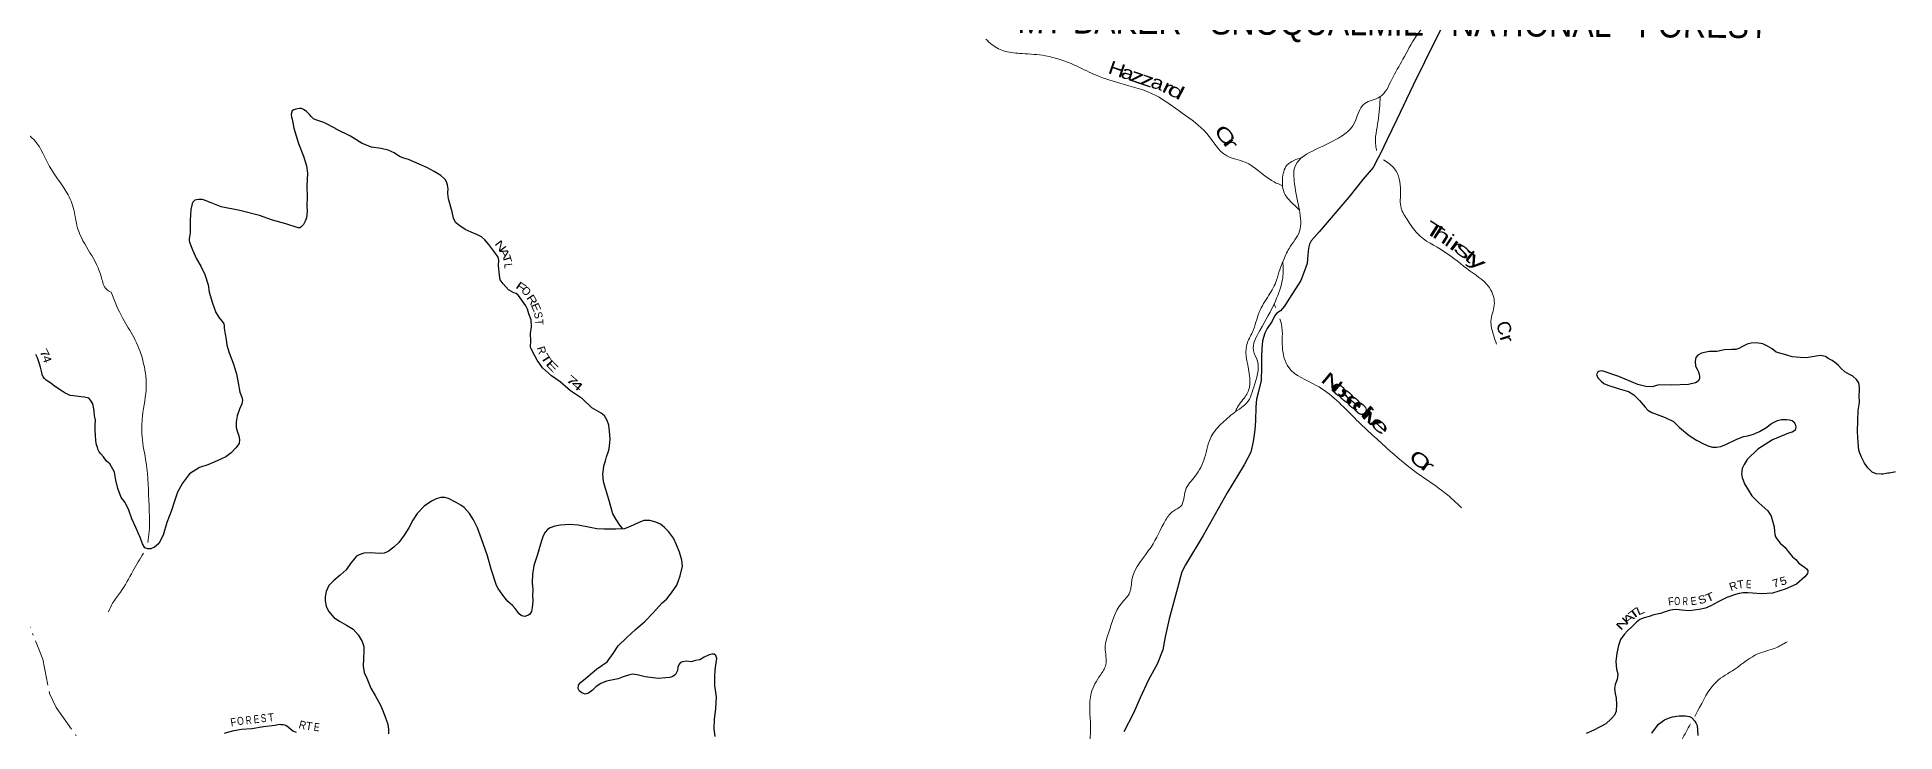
# Model space of a CAD drawing. Header units: feet. Extents: x -252966 to 4, y -183309 to 1368.
# Drawn here: x -188878 to -161025, y -162637 to -152218 of the extents above; entities that cross this region are included whole.
import ezdxf
from ezdxf.enums import TextEntityAlignment as Align

# ---------------------------------------------------------------- set-up
doc = ezdxf.new("R2010")
doc.units = ezdxf.units.FT
doc.header["$LTSCALE"] = 80
doc.linetypes.add('DOT_DASHED', pattern=[7.7, 5, -1.2, 0.3, -1.2])
for name, color, linetype, lineweight in [('29', 7, 'Continuous', 25), ('30', 7, 'Continuous', 35), ('39', 7, 'Continuous', 13), ('41', 7, 'Continuous', 13), ('44', 7, 'DOT_DASHED', 13)]:
    doc.layers.add(name, color=color, linetype=linetype, lineweight=lineweight)

msp = doc.modelspace()

# ---------------------------------------------------------------- linework, layer by layer
at = {"layer": '29'}
for points in [[(-167730.18, -151909.63), (-167908.79, -152247.39), (-168246.28, -152937.47), (-168491.32, -153452.72), (-168641.18, -153763.01), (-168729.95, -153952.02), (-168773.89, -154027.42), (-168847.53, -154170.52), (-169002.37, -154351.89), (-169213.37, -154616.41), (-169657.26, -155136.88), (-169729.52, -155221.65), (-169776.9, -155272.82), (-169802.21, -155324.52), (-169815.58, -155380.55), (-169823.98, -155480.96), (-169835.09, -155611.5), (-169890.87, -155763.08), (-169929.5, -155868.8), (-170010.74, -155993.6), (-170112.75, -156148.09), (-170178.22, -156254.45), (-170237.52, -156319.98), (-170288.36, -156359.14), (-170320.21, -156394.88), (-170359.43, -156478.15), (-170436.22, -156584.95), (-170472.09, -156658.53), (-170504.89, -156772.44), (-170517.83, -156894.89), (-170520.35, -157001.48), (-170520.28, -157168.52)], [(-184396.83, -153595.2), (-184581.11, -153497.17), (-184699.79, -153458.38), (-184734.34, -153441.11), (-184770, -153410.02), (-184795.06, -153377.25), (-184841.35, -153335.01), (-184858.9, -153320.31), (-184881.92, -153300.69), (-184916.25, -153288.2), (-184943.19, -153288.31), (-184997.88, -153295.83), (-185028.26, -153307.16), (-185052.41, -153321.08), (-185063.51, -153354.6), (-185069.58, -153377.25), (-185065.64, -153419.61), (-185056.2, -153449.04), (-185030.77, -153582.81), (-184957.9, -153811.99), (-184882.17, -154005.01), (-184837.4, -154148.99), (-184825.88, -154255.93), (-184832.45, -154448.96), (-184830.43, -154618.06), (-184835.48, -154746.73), (-184827.49, -154833.46), (-184837.8, -154929.8), (-184857.37, -154979.68), (-184886.32, -155029.24), (-184923.38, -155068.59), (-184941.62, -155077.98), (-184963.7, -155075.65)], [(-180094.9, -159593.5), (-180143.25, -159538.01), (-180197.47, -159454.18), (-180245.53, -159364.46), (-180306.69, -159149.65), (-180351.37, -159001.66), (-180386.78, -158886.08), (-180393.28, -158821.53), (-180398.01, -158767.08), (-180384.45, -158703.01), (-180379.16, -158648.8), (-180355.28, -158572.91), (-180339.76, -158510.9), (-180316.08, -158443.06), (-180302.8, -158391.06), (-180292.69, -158302.76), (-180287.25, -158242.52), (-180296.57, -158127.58), (-180307.55, -158037.84), (-180330.88, -157965.75), (-180371.53, -157897.41), (-180421.46, -157855.28), (-180561.28, -157777), (-180700.62, -157642.8), (-180882.43, -157521.65), (-181035.87, -157389.11), (-181168.24, -157299.35), (-181299.8, -157175.39), (-181379.39, -157060.76), (-181417.99, -156995.42), (-181477.78, -156884.79), (-181479.05, -156861.11), (-181475, -156774.67), (-181478.35, -156661.9), (-181465.94, -156561.58), (-181471.54, -156458.81), (-181505.56, -156369.43), (-181526.15, -156299.68), (-181548.85, -156247.63), (-181601.35, -156175.91), (-181643.17, -156110.88), (-181665.51, -156087.82), (-181697.78, -156062.51), (-181730.85, -156050), (-181812.2, -156009.78), (-181890.31, -155917.32), (-181933.02, -155855.9), (-181945.44, -155787.18), (-181962.18, -155645.9), (-181955.22, -155563.22), (-181967.16, -155516.98), (-182031.32, -155428.88), (-182107.23, -155328.42), (-182163.74, -155256.61), (-182215.79, -155213.72), (-182276.38, -155181.42), (-182369.86, -155144.92), (-182461.15, -155100.44), (-182542.21, -155048.15), (-182607.27, -154998.27), (-182635.84, -154933.17), (-182655.72, -154840.12), (-182711.25, -154641.54), (-182721.33, -154564.63), (-182718.99, -154544.76), (-182715.09, -154495.98), (-182724.4, -154433.94), (-182738.49, -154386.76), (-182761.9, -154350.87), (-182827.49, -154294.58), (-182924.37, -154231.85), (-183037.39, -154172.75), (-183150.6, -154121.69), (-183311.53, -154051.35), (-183379.78, -154032.58), (-183442.99, -154007.9), (-183523.33, -153954.57), (-183613.33, -153911.18), (-183721.48, -153889.03), (-183863.2, -153866.85), (-184004.4, -153811.08), (-184178.51, -153704.2), (-184395.42, -153595.95), (-184398.62, -153594.25)], [(-184963.7, -155075.65), (-185151.04, -155018.76), (-185348.42, -154961.63), (-185541.44, -154890.51), (-185838.84, -154818.86), (-186118.56, -154763.75), (-186267.7, -154703.76), (-186381.77, -154658.26), (-186405.03, -154654.13), (-186453.54, -154652.02), (-186487.42, -154658.16), (-186511.27, -154664.5), (-186530.08, -154679.25), (-186542.48, -154694.14), (-186551.84, -154711.31), (-186559.64, -154739.39), (-186575.11, -154800.92), (-186580.97, -154963.78), (-186585.39, -155150.83), (-186597.09, -155241.81), (-186596.27, -155271.31), (-186593.97, -155293.29), (-186549.25, -155405.28), (-186490.3, -155543.56), (-186424.66, -155653.83), (-186363.31, -155776.07), (-186314.86, -155934.22), (-186297.37, -156043.32), (-186249.11, -156209.52), (-186196.17, -156347.65), (-186147.92, -156429.33), (-186097.09, -156486.91), (-186079.07, -156515), (-186074.49, -156549.85), (-186075.25, -156582.03), (-186057.28, -156671.01), (-186043.18, -156753.87), (-186035.15, -156838.59), (-185999.7, -156952.15), (-185937.16, -157108.63), (-185888.66, -157264.77), (-185863.85, -157404.23), (-185841.01, -157541.63), (-185808.71, -157618.89), (-185799.78, -157661.81), (-185806.98, -157715.53), (-185843.08, -157799.17), (-185879.52, -157896.89), (-185893.7, -157987.11), (-185891.68, -158071.68), (-185875.29, -158142.51), (-185854.51, -158197.36), (-185843.46, -158250.04), (-185851.15, -158310.13), (-185896.95, -158379.45), (-185970.94, -158452.11), (-186046.64, -158512.65), (-186178.56, -158573.83), (-186318.46, -158632.81), (-186443.89, -158674.02), (-186594.58, -158764.93), (-186700.37, -158909.26), (-186773.73, -159040.29), (-186817.13, -159178.09), (-186864.6, -159317.81), (-186935.03, -159495.2), (-186987.7, -159685.09), (-187050.93, -159812.35), (-187120.43, -159864.99), (-187171.2, -159889.91), (-187219.39, -159890.75), (-187264.88, -159875.86), (-187299.98, -159818.35), (-187328.08, -159733.14), (-187400.51, -159570.38), (-187457.65, -159440.19), (-187502.85, -159314.32), (-187558.31, -159198.26), (-187616.79, -159124.39), (-187669.77, -158988.26), (-187696.87, -158860.82), (-187720.14, -158741.52), (-187745.13, -158694.62), (-187787.01, -158614.62)], [(-161584.48, -158137), (-161578.48, -157968.1), (-161572.86, -157815.29), (-161556.05, -157698.98), (-161561.56, -157592.19), (-161555.83, -157519.88), (-161552.69, -157471.66), (-161566.97, -157404.39), (-161602.04, -157351.72), (-161653.01, -157300.17), (-161704.65, -157276.77), (-161773.91, -157234.83), (-161829.04, -157189.22), (-161870.12, -157143.94), (-161909.39, -157106.76), (-161966.66, -157067.13), (-162022.12, -157035.59), (-162065.64, -157008.37), (-162139.6, -156994.04), (-162205.98, -157000.92), (-162266.5, -157013.53), (-162353.1, -157025.51), (-162443.37, -157023.31), (-162563.6, -157014.34), (-162657.13, -156979.86), (-162802.72, -156940.09), (-162861.86, -156894.37), (-162933.09, -156850.37), (-163002.59, -156818.49), (-163100.51, -156800.01), (-163177.19, -156806.81), (-163239.6, -156824.79), (-163300.45, -156851.48), (-163365.51, -156886.12), (-163408.02, -156901.18), (-163474.32, -156903.59), (-163580.79, -156907.03), (-163693.8, -156932.45), (-163808.24, -156933.69), (-163921.21, -156957.09), (-163978.09, -156985.89), (-164009.09, -157023.37), (-164018.45, -157079.49), (-164012.13, -157152.1), (-163991.07, -157194.87), (-163970.04, -157239.66), (-163958.82, -157274.14), (-163951.55, -157306.52), (-163954.41, -157342.67), (-163975.33, -157378.39), (-164014.02, -157401.59), (-164119.01, -157427.21), (-164374.17, -157437.08), (-164562.8, -157434.5), (-164661.77, -157460.26), (-164756.06, -157457.96), (-164877.77, -157426.82), (-165162.04, -157309.21), (-165413.07, -157223.41), (-165448.74, -157228.27), (-165475.48, -157239.01), (-165489.95, -157254.93), (-165495.77, -157279.58), (-165478.6, -157324.83), (-165469.24, -157337.31), (-165426.65, -157379.23), (-165386.55, -157410.64), (-165328.82, -157435.61), (-165158.29, -157490.42), (-165018.76, -157532.05), (-164937.7, -157584.34), (-164853.34, -157666.9), (-164770.22, -157766.39), (-164726.26, -157810.86), (-164667.24, -157849.08), (-164467.89, -157919.8), (-164341.14, -157983.26), (-164252.64, -158069.94)], [(-187787.01, -158614.62), (-187835.61, -158576.72), (-187884.41, -158512.4), (-187924.42, -158466.28), (-187947.04, -158436.33), (-187960.22, -158416.35), (-187969.29, -158395.83), (-187973.97, -158367.49), (-187986.29, -158330.74), (-187997.55, -158271.96), (-188001.27, -158181.41), (-188006.24, -158116.9), (-188008.43, -158036.47), (-188004.8, -157960.33), (-188017.97, -157899.45), (-188022.65, -157828.93), (-188031.53, -157762.23), (-188043.56, -157719.48), (-188058.35, -157692.65), (-188077.07, -157663.63), (-188103.8, -157634.22), (-188123.47, -157625.24), (-188167.3, -157617.1), (-188221.34, -157612.48), (-188333.05, -157595.02), (-188383.09, -157590.6), (-188422.52, -157574.63), (-188455.84, -157556.96), (-188502.63, -157526.58), (-188602.02, -157461.52), (-188687.38, -157397.15), (-188739.99, -157362.47), (-188767.01, -157339.08), (-188785.92, -157314.06), (-188800.24, -157277.22), (-188811.88, -157226.45), (-188829.26, -157169.38), (-188846.06, -157100.29), (-188870.69, -157026.8), (-188896.47, -156977.36)], [(-170518.28, -157168.57), (-170527.04, -157369.6), (-170565.05, -157533.69), (-170597.85, -157647.6), (-170606.54, -157760.08), (-170609.57, -157973.33), (-170618.73, -158105.92), (-170645.03, -158284.39), (-170680.94, -158444.51), (-170779.74, -158633.28), (-171034.58, -159053.7), (-171392.91, -159690.96), (-171660.26, -160131.2), (-171716.99, -160238.49), (-171780.97, -160482.45), (-171906.26, -160942.25), (-171966.85, -161212.45), (-172001.61, -161408.82), (-172084.89, -161620.11), (-172212.93, -161856.47), (-172341.77, -162127.02), (-172439.57, -162358.08), (-172586.71, -162638.24)], [(-164252.69, -158071.95), (-164111.05, -158194.14), (-163996.21, -158261.33), (-163891.17, -158318.23), (-163811.73, -158354.38), (-163757.8, -158365.76), (-163699.63, -158367.17), (-163635.19, -158358.68), (-163550.03, -158322.52), (-163405.83, -158251.58), (-163294.4, -158208.01), (-163227.1, -158197.02), (-163145.04, -158173.41), (-163055.72, -158131.32), (-162958.09, -158077.35), (-162876.03, -158009.78), (-162782.85, -157966.91), (-162726.24, -157950.49), (-162650.01, -157952.04), (-162601.91, -157955.22), (-162566.04, -157966.16), (-162540.39, -157984.9), (-162518.72, -158022.26), (-162510.14, -158064.12), (-162512.77, -158090.22), (-162521.31, -158112.15), (-162539.75, -158127.8), (-162562.15, -158141.34), (-162620.71, -158156.01), (-162857.31, -158254.75), (-163078.87, -158395.17), (-163238.28, -158551.49), (-163282.22, -158626.89), (-163313.74, -158686.5), (-163320.85, -158732.61), (-163325.82, -158772.74), (-163312.96, -158823.36), (-163281, -158914.7), (-163170.93, -159098.5), (-163062.92, -159199.74), (-162929.35, -159323.75), (-162878.95, -159399.43), (-162855.01, -159490.58), (-162834.66, -159563.52), (-162828.11, -159626.07), (-162823.28, -159676.49), (-162812.1, -159712.99), (-162796.47, -159743.27), (-162746.12, -159809.18), (-162670.08, -159869.65), (-162626.55, -159930.83), (-162558.19, -160010.98), (-162510.95, -160050.37), (-162467.95, -160099.72), (-162410.82, -160145.38), (-162384.55, -160159.87), (-162347.1, -160191.07), (-162329.44, -160215.82), (-162330.61, -160233.87), (-162336.71, -160259.49), (-162372.05, -160310.96), (-162499.64, -160420.93), (-162670.06, -160497.28), (-162860.16, -160557.04), (-163023.04, -160569.17), (-163156.89, -160557.75), (-163231.45, -160554.03), (-163299.61, -160550.35), (-163361.29, -160559.31), (-163414.67, -160577.73), (-163542.16, -160620.91), (-163676.18, -160686.07), (-163782.57, -160748.1), (-163863.13, -160782.13), (-163959.95, -160801.91), (-164110.93, -160820.36), (-164223.18, -160813.6), (-164291.16, -160801.88), (-164357.45, -160804.29), (-164406.68, -160815.2), (-164468.6, -160835.79), (-164537.48, -160862.29)], [(-161020.87, -158738.43), (-161036.78, -158744.02), (-161111.34, -158756.29), (-161128.53, -158758.72), (-161203.42, -158769.64), (-161229.18, -158772.99), (-161306.32, -158767.63), (-161363.93, -158742.08), (-161430.67, -158678.07), (-161479.2, -158608.46), (-161525.26, -158518.79), (-161549.91, -158457.82), (-161562.91, -158413.23), (-161572.24, -158298.29), (-161584.43, -158134.99)], [(-181357.37, -159912.28), (-181386.88, -160008.79), (-181432.2, -160142.52), (-181451.39, -160274.87), (-181454.34, -160399.57), (-181444.77, -160504.45), (-181448.87, -160592.9), (-181446.86, -160677.47), (-181455.11, -160771.85), (-181466.57, -160831.94), (-181489.64, -160873.64), (-181510.52, -160888.47), (-181538.4, -160898.61), (-181558.89, -160905.63), (-181590.7, -160903.38), (-181621.3, -160890.03), (-181650.08, -160867.72), (-181708.68, -160788.61), (-181752.37, -160740.24), (-181821.02, -160679.39), (-181894.38, -160588.07), (-181963.01, -160489.03), (-181989.31, -160442.87), (-182071.78, -160195.35), (-182127.25, -159994.76), (-182213.59, -159741.11), (-182276.63, -159577.82), (-182335.93, -159459.24), (-182397.38, -159364.32), (-182474.79, -159273.57), (-182523.16, -159236.12), (-182594.2, -159198.53), (-182711.23, -159139.33), (-182765, -159123.78), (-182827.25, -159122.42), (-182896.07, -159140.94), (-182963, -159175.45), (-183075.24, -159253.22), (-183182.23, -159363.3), (-183246.75, -159460.34), (-183305.68, -159575.62), (-183365.02, -159671.28)], [(-180068.25, -159592.16), (-180202.9, -159598.94), (-180377.44, -159594.69), (-180483.72, -159590.08), (-180611.68, -159568.85), (-180767.45, -159534.87), (-180891.74, -159527.81), (-181032.46, -159536.46), (-181117.33, -159549.74), (-181183.92, -159575.03), (-181223.43, -159599.67), (-181259.81, -159643.61), (-181289.14, -159695.22), (-181315.06, -159773.07), (-181356.39, -159909.09), (-181358.37, -159915.57)], [(-178712.68, -162706.24), (-178726.07, -162593.22), (-178722.69, -162450.42), (-178700.68, -162283.93), (-178692.58, -162111.05), (-178714.81, -161947.5), (-178715.73, -161816.67), (-178711.11, -161706.1), (-178694.59, -161601.86), (-178689.06, -161537.6), (-178704.01, -161490.95), (-178725.65, -161472.31), (-178761.81, -161473.44), (-178802.12, -161480.5), (-178877.3, -161518.92), (-178942.4, -161555.57), (-179004.93, -161568.13), (-179071.56, -161584.62), (-179135.66, -161579.03), (-179200.05, -161585.51), (-179230.99, -161596.87), (-179251.06, -161620.49), (-179270.21, -161666.31), (-179277.42, -161716.45), (-179304.97, -161778.16), (-179345.81, -161807.35), (-179392.28, -161820.31), (-179454.62, -161824.82), (-179561.23, -161834.3), (-179759.41, -161811.35), (-179879.17, -161782.27), (-179949.19, -161772.52), (-180009.71, -161785.13), (-180090.67, -161813.34), (-180167.57, -161839.64), (-180341.1, -161877.67), (-180426.22, -161911.82), (-180497.53, -161956.37), (-180550.97, -162009.4), (-180610.24, -162054.24), (-180662.78, -162069.06), (-180710.55, -162051.8), (-180744.13, -162028.84), (-180767.26, -161988.03), (-180760.05, -161937.89), (-180732.97, -161896.29), (-180687.93, -161859.15), (-180489.38, -161696.96), (-180332.24, -161588.1), (-180242.89, -161459.47), (-180165.95, -161346.63), (-180036.51, -161220.99), (-179905.27, -161103.45), (-179765.9, -160982.07), (-179642.39, -160852.27), (-179510.52, -160708.57), (-179436.63, -160639.94), (-179368.34, -160553.06), (-179285.28, -160436.35), (-179235.86, -160298.69), (-179199.79, -160150.48), (-179210.18, -160061.85), (-179248.16, -159941.4), (-179290.29, -159832.18), (-179334.84, -159730.79), (-179410.84, -159634.35), (-179473.57, -159570.44), (-179532.61, -159520.7), (-179600.2, -159492.89), (-179693.97, -159468.47), (-179783.34, -159465.51), (-179865.35, -159500.51), (-179942.49, -159536.87), (-180009.4, -159565.42), (-180070.26, -159592.11)], [(-183365.02, -159671.28), (-183374.55, -159686.64), (-183455.4, -159795.35), (-183527.38, -159868.06), (-183615.21, -159932.33), (-183674.66, -159955.41), (-183744.37, -159961.38), (-183872.58, -159950.2), (-183977.09, -159955.71), (-184047.92, -159980.14), (-184089.69, -160002.22), (-184115.36, -160030.82), (-184177.5, -160111.81), (-184245.98, -160206.74), (-184334.25, -160289.11), (-184430.39, -160365.25), (-184506.43, -160439.87), (-184544.8, -160530.61), (-184558.74, -160610.77), (-184560.14, -160674.02), (-184541.89, -160750.93), (-184509.41, -160824.49), (-184431.48, -160920.66), (-184342.49, -160977.16), (-184241.51, -161035.97), (-184140.57, -161096.79), (-184064.33, -161183.17), (-184002.37, -161279.27), (-183982.06, -161354.22), (-183977.75, -161426.78), (-183984.38, -161537.3), (-183991.1, -161651.84), (-183973.28, -161746.86), (-183935.15, -161832.31), (-183876.43, -161980.65), (-183808.83, -162092.99), (-183731.92, -162235.73), (-183688.06, -162333.4), (-183654.14, -162426.8), (-183623.84, -162504.01), (-183607.79, -162588.92), (-183611.65, -162667.31)], [(-164537.48, -160862.29), (-164636.05, -160883.85), (-164709.1, -160904.39), (-164784.27, -160925.98), (-164848.76, -160953.31), (-164898.17, -160989.95), (-164965.68, -161059.13), (-165029.24, -161117.89), (-165085.41, -161175.62), (-165136.81, -161250.16), (-165169.13, -161343.96), (-165191.91, -161458.11), (-165206.89, -161582.52), (-165197.52, -161695.44), (-165179.08, -161764.32), (-165189.15, -161850.61), (-165217.08, -161928.41), (-165226.53, -161988.55), (-165216.16, -162059.24), (-165203.78, -162129.98), (-165198.09, -162228.72), (-165204.43, -162327.18), (-165225.92, -162387.03), (-165277.36, -162440.11), (-165357.45, -162516.64), (-165538.38, -162612.85), (-165653.97, -162662.36)], [(-184990, -162646.92), (-185043.05, -162626.63), (-185075.44, -162601.44), (-185112.7, -162564.31), (-185150.29, -162541.25), (-185188.22, -162532.28), (-185226.29, -162529.34), (-185250.37, -162528.75), (-185306.92, -162543.47), (-185483.99, -162561.29), (-185659.38, -162593.24), (-185812.13, -162601.59), (-185951.18, -162624.36), (-186072.55, -162663.67)], [(-164666.22, -162656.25), (-164570.49, -162523.72), (-164478.81, -162455.55), (-164418, -162430.87), (-164357.29, -162410.22), (-164258.61, -162396.52), (-164164.32, -162398.82), (-164104.23, -162404.31), (-164074.32, -162419.18), (-164025.6, -162474.65), (-164007.23, -162500.31), (-163991.06, -162541.9), (-163984.56, -162606.46), (-163980.54, -162691.08)]]:
    msp.add_lwpolyline(points, dxfattribs=at)
at = {"layer": '39'}
msp.add_line((-170332.51, -156215.03), (-170311.63, -156270.15), dxfattribs=at)
for points in [[(-195798.66, -146491.96), (-195415.9, -146806.16), (-194932.45, -146948.25), (-194653.35, -147196.83), (-194347.68, -147405.45), (-193981.43, -147785.81), (-193586.7, -148329.53), (-193401.71, -148726.06), (-193210.8, -148941.49), (-192772.55, -149171.66), (-192364.24, -149379.37), (-192007.87, -149550.28), (-191565.64, -149784.52), (-191051.16, -150037.66), (-190865.86, -150212.77), (-190730.33, -150528.24), (-190568.84, -150670.89), (-190388.05, -150892.25), (-190282.23, -151163.12), (-190020.02, -151294.78), (-189692.49, -151338.56), (-189518.1, -151594.07), (-189210.22, -151975.82), (-189106.79, -152282.9), (-189170.24, -152769.35), (-189222.49, -153147.22), (-189187.07, -153415.32), (-189094.36, -153593.46), (-188907.16, -153778.66), (-188691.78, -154155.38), (-188446.16, -154526.4), (-188336.04, -154771.15), (-188270.89, -155081.84), (-188085.6, -155450.2), (-187912.47, -155826.47), (-187839.83, -155998.35), (-187766.16, -156040.97)], [(-164670.03, -147521.84), (-164740.5, -147648.17), (-164773.13, -147827.99), (-164873.45, -147964.8), (-164949.5, -148089.92), (-165049.59, -148354.93), (-165197.03, -148559.18), (-165478.98, -148759.53), (-165791.55, -148995.51), (-165897.11, -149220.38), (-166001.88, -149389.18), (-166285.56, -149425.25), (-166484.99, -149468.52), (-166697.66, -149741.96), (-166765.29, -150127.61), (-166899.38, -150526.35), (-167138.1, -150795.42), (-167429.5, -150953.57), (-167770.91, -150952.78), (-167980.04, -151116.1), (-168083.5, -151334.99), (-167982.38, -151572.78), (-167973.85, -151825.29), (-168200.02, -152202.71), (-168399.67, -152550.44), (-168568.59, -152854.55), (-168746.93, -153114.45), (-168973.22, -153211.42), (-169150.58, -153545.46), (-169321.48, -153703.3), (-169711.89, -153904.13), (-170008.31, -154134.33), (-170024.37, -154422.56), (-169949.47, -154814.32)], [(-170204.5, -154447.71), (-170371.05, -154367.6), (-170766.89, -154093.62), (-171042.74, -153999.6), (-171339.3, -153662.91), (-171708.62, -153359.26), (-172106.56, -153091.25), (-172646.25, -152907.39), (-173032.02, -152775.77), (-173323.32, -152637.46), (-173761.19, -152497.1), (-174110.18, -152464.15), (-174360.75, -152430.58), (-174558.23, -152333.65), (-174653.41, -152246.18)], [(-168739.16, -153104.57), (-168772, -153472.66), (-168807.39, -153850.75), (-168794.05, -153919.67)], [(-169906.68, -154022.22), (-170138.91, -154138.51), (-170206.15, -154351.89), (-170174.94, -154562.66), (-170074.35, -154694.28), (-169949.47, -154812.22)], [(-168691.16, -154059.14), (-168526.95, -154191.22), (-168435.17, -154523.02), (-168426.75, -154783.55), (-168328.86, -154965.2), (-168183, -155163.56), (-167785.07, -155431.56), (-167391.51, -155725.55), (-167080.2, -156012.36), (-167031.11, -156237.4), (-167080.61, -156475.08), (-167043.3, -156679.92), (-166997.09, -156822.79)], [(-169949.47, -154812.22), (-169949.86, -155128.7), (-170106.08, -155386.91), (-170197.08, -155575.93)], [(-170199.81, -155583.37), (-170202.6, -155828.25), (-170311.87, -156175.25), (-170544.12, -156616.04), (-170642.43, -156915.58), (-170581.46, -157074.87), (-170637.97, -157465.48), (-170687.12, -157617.49), (-170776.5, -157738.2), (-170901.62, -157818.68), (-170816.72, -157675.61), (-170713.93, -157514.66), (-170696.06, -157331.36), (-170740.75, -156826.16), (-170655.76, -156641.15), (-170555.22, -156344.1), (-170411.1, -156089.73), (-170293.44, -155861.02), (-170247.09, -155705.43), (-170196.3, -155574.32)], [(-187766.16, -156040.97), (-187595.22, -156435.04), (-187428.48, -156719.82), (-187292.74, -157068.27), (-187241.82, -157449.58), (-187298.32, -157901.49), (-187304.6, -158207.88), (-187243.8, -158601.35), (-187200.54, -159244.96), (-187197.89, -159631.6), (-187216.27, -159799.14)], [(-170246.5, -156442.14), (-170235.65, -156470.78), (-170207.04, -156867.8), (-170112.86, -157171.6), (-169698.86, -157439.83), (-169123.28, -157930.68), (-168639.53, -158382.17), (-168194.8, -158750.99), (-167765.24, -159055.49), (-167523.28, -159275.23)], [(-170899.39, -157825.38), (-171106.48, -158000.95), (-171274.06, -158208.92), (-171372.87, -158526.02), (-171515.27, -158800.45), (-171660.84, -159014.74), (-171734.52, -159258.09), (-171841.89, -159324.69), (-171958.3, -159463.27), (-172176.77, -159864.83), (-172462.74, -160353.57), (-172495.5, -160543.41), (-172626.44, -160715.84), (-172809.08, -161139.94), (-172864.57, -161375.53), (-172854.09, -161632.07), (-172936.55, -161785.16), (-173072.9, -162057.67), (-173083.83, -162554.29), (-173153.77, -162961.94), (-173321.57, -163185.93), (-173512.97, -163373.54)], [(-187281.98, -159955.23), (-187443.14, -160225.08), (-187628.29, -160540.98), (-187747.09, -160707.57), (-187806.02, -160835.8)], [(-164025.78, -162404.18), (-163982.91, -162327.69), (-163699.59, -161884.98), (-163425.84, -161696.53), (-163067.09, -161461.19), (-162818.94, -161380.55), (-162638.87, -161284.93)], [(-168177.25, -166144.76), (-167933.03, -165913.83), (-167656.99, -165849.61), (-167304.82, -165798.47), (-166912.69, -165761.92), (-166658.49, -165535.13), (-166366.19, -165168.66), (-166102.99, -164871.9), (-165599.02, -164592.53), (-165113.91, -164080.55), (-164689.62, -163609.77), (-164513.64, -163375.87), (-164217.81, -162755.06), (-164087.94, -162515.91)]]:
    msp.add_spline(points, degree=3, dxfattribs=at)
at = {"layer": '44'}
msp.add_lwpolyline([(-189134.21, -160703.14), (-188792.63, -161545.01), (-188692.39, -162061.15), (-188592.67, -162271.27), (-188221.87, -162790.58), (-188188.42, -162939.8), (-188267.29, -163211.34), (-188959, -165615.74)], dxfattribs=at)

# ---------------------------------------------------------------- texts
at = {"layer": '30'}
for s, rotation, width, p in [('N', 307.076, 1.4, (-181977.08, -155384.55)), ('A', 299.917, 1.4, (-181917.61, -155485.93)), ('T', 286.844, 1.2, (-181887.83, -155559.71)), ('L', 276.757, 0.9, (-181872.68, -155657.33)), ('F', 325.674, 1.55, (-181653, -156014.71)), ('R', 303.193, 1.3, (-181507, -156189.83)), ('E', 293.563, 1.2, (-181452.12, -156294.3)), ('S', 282.031, 0.95, (-181421.32, -156399.54)), ('T', 273.119, 0.9, (-181407.91, -156496.18)), ('7', 298.252, 1.45, (-188818.05, -156987.54)), ('4', 288.528, 1.2, (-188785.18, -157064.3)), ('T', 302.571, 1.6, (-181295.46, -157075.85)), ('E', 313.48, 1.75, (-181197.8, -157192.32)), ('7', 319.18, 1.9, (-180898.29, -157415.46)), ('4', 319.18, 1.9, (-180816.77, -157485.88)), ('E', 357.144, 0.75, (-163218.88, -160482.07)), ('7', 17.451, 1.15, (-162792.26, -160462.32)), ('5', 17.451, 1.15, (-162680.15, -160430.02)), ('F', 8.73, 0.9, (-164370.66, -160738.16)), ('O', 0.61, 0.65, (-164286.95, -160734.54)), ('R', 358.23, 0.65, (-164168.57, -160737.5)), ('E', 6.967, 0.85, (-164033.45, -160732.99)), ('S', 18.972, 1.1, (-163895.71, -160707.73)), ('T', 22.9, 1.35, (-163776.28, -160671.47)), ('N', 45.785, 1.65, (-165067.73, -161057.07)), ('A', 38.098, 1.6, (-164982.13, -160983.57)), ('T', 36.559, 1.75, (-164898.05, -160912.06)), ('L', 22.967, 1.3, (-164817.94, -160868.78)), ('S', 5.747, 0.8, (-185477.44, -162490.6)), ('T', 5.747, 0.95, (-185365.4, -162479.01)), ('F', 9.3, 0.9, (-185924.92, -162549.12)), ('O', 9.3, 0.8, (-185820.19, -162530.96)), ('R', 6.78, 0.75, (-185699.77, -162520.64)), ('E', 6.015, 0.8, (-185583.52, -162504.79)), ('R', 345.118, 0.9, (-184913.02, -162591.18)), ('E', 353.332, 0.8, (-184692.23, -162624.9))]:
    msp.add_text(s, height=120, rotation=rotation, dxfattribs=dict(at, width=width)).set_placement(p, align=Align.CENTER)
for s, rotation, p in [('O', 314.091, (-181587.8, -156067.62)), ('R', 287.539, (-181370.93, -156931.84)), ('R', 18.711, (-163428.52, -160506.51)), ('T', 8.265, (-163328.7, -160483.84)), ('T', 350.158, (-184809.91, -162608.38))]:
    msp.add_text(s, height=120, rotation=rotation, dxfattribs=at).set_placement(p, align=Align.CENTER)
at = {"layer": '41'}
for s, rotation, width, p in [('H', 341.169, 1.25, (-172720.1, -152792.39)), ('a', 341.202, 1.25, (-172556.98, -152847.98)), ('z', 341.202, 1.45, (-172412.37, -152897.2)), ('z', 341.172, 1.45, (-172263.21, -152948.01)), ('a', 341.172, 1.25, (-172109.17, -152994.17)), ('r', 334.351, 1.5, (-171968, -153057.23)), ('d', 332.164, 1.6, (-171846.75, -153114.66)), ('C', 309.616, 1.6, (-171147.49, -153749.45)), ('r', 307.218, 1.9, (-171059.87, -153867.9)), ('T', 327.391, 1.75, (-167980.8, -155202.15)), ('h', 327.391, 1.65, (-167868.09, -155271.44)), ('i', 326.506, 1.4, (-167754.34, -155349.97)), ('r', 323.54, 1.9, (-167653.41, -155423.15)), ('s', 323.54, 1.95, (-167552.67, -155491.14)), ('t', 322.941, 1.65, (-167444.43, -155580.7)), ('y', 322.941, 1.85, (-167345.69, -155652.81)), ('C', 287.923, 1.05, (-166976.87, -156608.54)), ('r', 287.923, 1.3, (-166935.82, -156766.46)), ('N', 320.11, 1.65, (-169525.09, -157474.29)), ('o', 320.11, 1.8, (-169404.86, -157574.79)), ('s', 320.11, 2.1, (-169297.32, -157664.66)), ('e', 318.976, 1.85, (-169188.09, -157761.63)), ('d', 318.976, 2.05, (-169077.6, -157857.76)), ('i', 316.862, 1.8, (-168992.46, -157942.29)), ('v', 316.862, 2.1, (-168907.44, -158019.2)), ('e', 316.862, 1.95, (-168806.9, -158110.66)), ('C', 321.21, 1.55, (-168211.53, -158634.87)), ('r', 324.318, 1.85, (-168085.85, -158724.57))]:
    msp.add_text(s, height=200, rotation=rotation, dxfattribs=dict(at, width=width)).set_placement(p, align=Align.CENTER)
at = {"layer": '44', "width": 0.9}
msp.add_text('MT BAKER - SNOQUALMIE   NATIONAL   FOREST', height=400, rotation=359.613, dxfattribs=at).set_placement((-174180.45, -152157.04))

doc.saveas('drawing.dxf')
